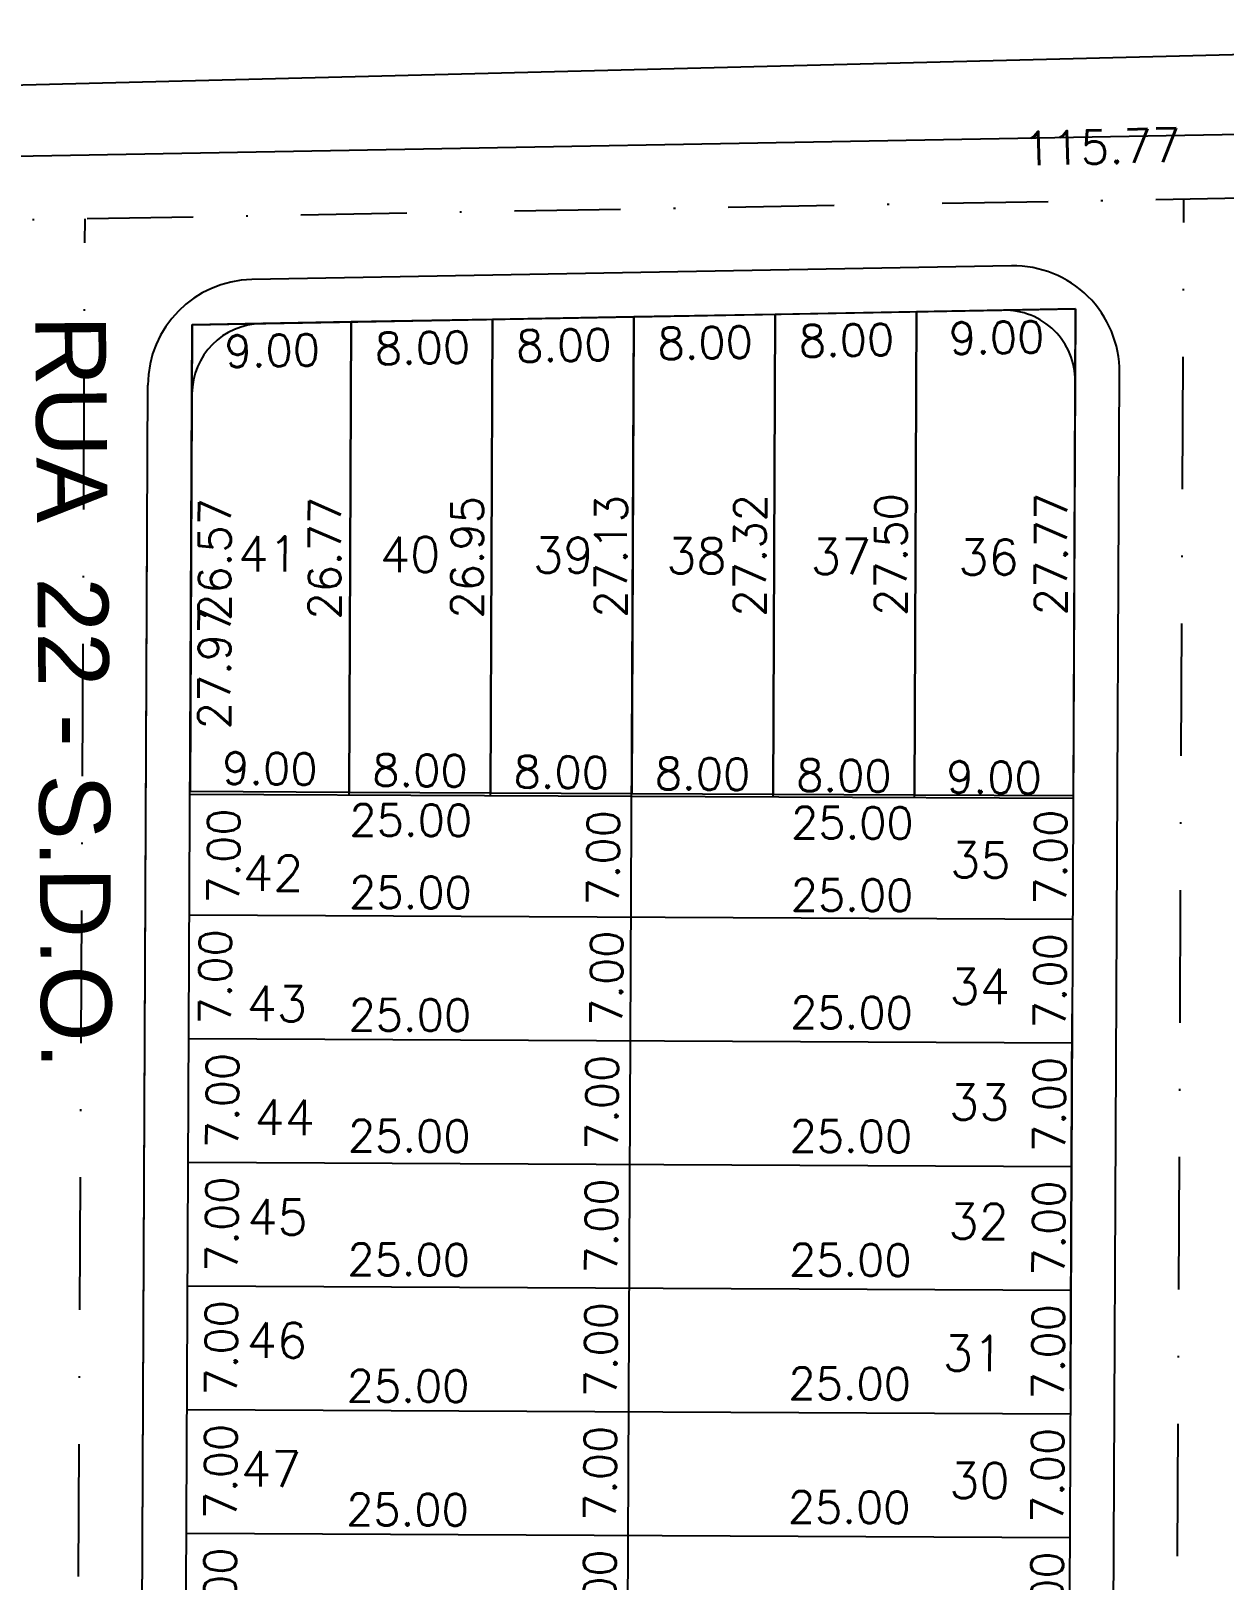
# Model space of a CAD drawing. Header units: millimetres. Extents: x -4430026 to 4783824, y 584 to 9593110.
# Drawn here: x 2982.6 to 3050.1, y 1888.3 to 1975.9 of the extents above; entities that cross this region are included whole.
import ezdxf
from ezdxf.enums import TextEntityAlignment as Align

# ---------------------------------------------------------------- set-up
doc = ezdxf.new("R2010")
doc.units = ezdxf.units.MM
doc.linetypes.add('DASHDOT', pattern=[1, 0.5, -0.25, 0, -0.25])
doc.linetypes.add('HIDDEN2', pattern=[0.1875, 0.125, -0.0625])
for name, color, linetype in [('BOUNDARY LOTES', 2, 'Continuous'), ('Calçada', 1, 'Continuous'), ('Cota', 8, 'Continuous'), ('COTAS', 8, 'Continuous'), ('Lotes', 2, 'Continuous'), ('Nomes de Ruas', 3, 'Continuous'), ('Numero de lotes', 5, 'Continuous'), ('POLIGONAL', 5, 'Continuous'), ('Projeção', 8, 'HIDDEN2'), ('QUADRA', 4, 'Continuous'), ('QUADROS', 2, 'Continuous')]:
    doc.layers.add(name, color=color, linetype=linetype)
doc.styles.add('arcad1', font='romans.shx')
doc.styles.add('ARIAL', font='arial.ttf', dxfattribs={"height": 0.25})
doc.styles.add('ROMANS', font='romans.shx')
doc.dimstyles.new('BOLA100', dxfattribs={"dimscale": 0, "dimtxt": 1.9, "dimasz": 0.18, "dimexe": 0.18, "dimexo": 0.063, "dimgap": 0, "dimtad": 1, "dimzin": 4, "dimdsep": 46, "dimtxsty": 'ROMANS', "dimcen": 0.09, "dimse1": 1, "dimse2": 1, "dimsd1": 1, "dimsd2": 1, "dimclrt": 256, "dimaunit": 1, "dimadec": 4, "dimazin": 0, "dimtfac": 1.2, "dimtix": 1, "dimtmove": 2, "dimatfit": 3, "dimfxl": 1, "dimtvp": 2, "dimtolj": 1, "dimtzin": 4, "dimarcsym": 0})
doc.dimstyles.get("Standard").update_dxf_attribs({"dimtxt": 0.18, "dimasz": 0.18, "dimexe": 0.18, "dimexo": 0.0625, "dimgap": 0.09, "dimtad": 0, "dimtih": 1, "dimtoh": 1, "dimdec": 4, "dimzin": 0, "dimdsep": 46, "dimtxsty": 'Standard', "dimcen": 0.09, "dimadec": 0, "dimazin": 0, "dimtfac": 1, "dimtdec": 4, "dimtofl": 0, "dimtmove": 0, "dimatfit": 3, "dimfxl": 1, "dimtolj": 1, "dimtzin": 0, "dimarcsym": 0})

# ---------------------------------------------------------------- blocks, each defined once
blk = doc.blocks.new('*D14047')
at = {"layer": 'DEFPOINTS', "color": 0, "linetype": 'ByBlock'}
for p in [(3047.823, 1966.421), (3046.557, 1699.251), (3048.604, 1699.242)]:
    blk.add_point(p, dxfattribs=at)
at = {"layer": 'COTAS', "linetype": 'ByBlock', "insert": (3048.287, 1832.831), "char_height": 1.9, "attachment_point": 5, "rotation": 89.72858, "style": 'ROMANS'}
blk.add_mtext('\\A1;267.17', dxfattribs=at)
blk = doc.blocks.new('*D13781')
at = {"layer": 'DEFPOINTS', "color": 0, "linetype": 'ByBlock'}
for p in [(3100.915, 1975.946), (2985.184, 1972.952), (2985.339, 1966.94)]:
    blk.add_point(p, dxfattribs=at)
at = {"layer": 'COTAS', "linetype": 'ByBlock', "insert": (3043.181, 1969.387), "char_height": 1.9, "attachment_point": 5, "rotation": 1.48193, "style": 'ROMANS'}
blk.add_mtext('\\A1;115.77', dxfattribs=at)
blk = doc.blocks.new('*D13796')
at = {"layer": 'DEFPOINTS', "color": 0, "linetype": 'ByBlock'}
for p in [(2985.617, 1965.305), (2923.411, 1964.189), (2985.66, 1962.937)]:
    blk.add_point(p, dxfattribs=at)
at = {"layer": 'COTAS', "linetype": 'ByBlock', "insert": (2954.539, 1963.329), "char_height": 1.9, "attachment_point": 5, "rotation": 1.02791, "style": 'ROMANS'}
blk.add_mtext('\\A1;62.22', dxfattribs=at)
blk = doc.blocks.new('*D13797')
at = {"layer": 'DEFPOINTS', "color": 0, "linetype": 'ByBlock'}
for p in [(2985.617, 1965.305), (2984.351, 1698.099), (2986.617, 1698.088)]:
    blk.add_point(p, dxfattribs=at)
at = {"layer": 'COTAS', "linetype": 'ByBlock', "insert": (2986.299, 1831.696), "char_height": 1.9, "attachment_point": 5, "rotation": 89.72858, "style": 'ROMANS'}
blk.add_mtext('\\A1;267.21', dxfattribs=at)
blk = doc.blocks.new('*D12536')
at = {"layer": 'DEFPOINTS', "color": 0, "ltscale": 2.5}
for p in [(2991.663, 1953.877), (2996.604, 1953.854), (2991.53, 1925.903)]:
    blk.add_point(p, dxfattribs=at)
at = {"layer": 'COTAS', "color": 41, "ltscale": 2.5, "insert": (2992.938, 1939.883), "char_height": 1.8, "attachment_point": 5, "rotation": 89.72858, "style": 'ROMANS'}
blk.add_mtext('\\A1;27.97', dxfattribs=at)
blk = doc.blocks.new('*D8349')
at = {"layer": 'DEFPOINTS', "color": 0}
for p in [(2993.295, 1890.894), (2996.876, 1890.877), (2993.261, 1883.894)]:
    blk.add_point(p, dxfattribs=at)
at = {"layer": 'Cota', "color": 41, "insert": (2993.259, 1887.394), "char_height": 1.8, "attachment_point": 5, "rotation": 89.72858, "style": 'ROMANS'}
blk.add_mtext('\\A1;7.00', dxfattribs=at)
blk = doc.blocks.new('*D8350')
at = {"layer": 'DEFPOINTS', "color": 0}
for p in [(3014.653, 1890.793), (3018.362, 1890.775), (3014.62, 1883.793)]:
    blk.add_point(p, dxfattribs=at)
at = {"layer": 'Cota', "color": 41, "insert": (3014.746, 1887.292), "char_height": 1.8, "attachment_point": 5, "rotation": 89.72858, "style": 'ROMANS'}
blk.add_mtext('\\A1;7.00', dxfattribs=at)
blk = doc.blocks.new('*D8351')
at = {"layer": 'DEFPOINTS', "color": 0}
for p in [(3038.826, 1890.678), (3043.686, 1890.655), (3038.793, 1883.678)]:
    blk.add_point(p, dxfattribs=at)
at = {"layer": 'Cota', "color": 41, "insert": (3040.069, 1887.172), "char_height": 1.8, "attachment_point": 5, "rotation": 89.72858, "style": 'ROMANS'}
blk.add_mtext('\\A1;7.00', dxfattribs=at)
blk = doc.blocks.new('*D8352')
at = {"layer": 'DEFPOINTS', "color": 0}
for p in [(2991.365, 1890.903), (3016.364, 1890.785), (3016.354, 1888.579)]:
    blk.add_point(p, dxfattribs=at)
at = {"layer": 'Cota', "color": 41, "insert": (3003.871, 1892.238), "char_height": 1.8, "attachment_point": 5, "rotation": 359.72858, "style": 'ROMANS'}
blk.add_mtext('\\A1;25.00', dxfattribs=at)
blk = doc.blocks.new('*D8353')
at = {"layer": 'DEFPOINTS', "color": 0}
for p in [(3016.379, 1893.818), (3041.378, 1893.699), (3041.355, 1888.716)]:
    blk.add_point(p, dxfattribs=at)
at = {"layer": 'Cota', "color": 41, "insert": (3028.872, 1892.375), "char_height": 1.8, "attachment_point": 5, "rotation": 359.72858, "style": 'ROMANS'}
blk.add_mtext('\\A1;25.00', dxfattribs=at)
blk = doc.blocks.new('*D8354')
at = {"layer": 'DEFPOINTS', "color": 0}
for p in [(2993.328, 1897.894), (2996.909, 1897.877), (2993.295, 1890.894)]:
    blk.add_point(p, dxfattribs=at)
at = {"layer": 'Cota', "color": 41, "insert": (2993.292, 1894.394), "char_height": 1.8, "attachment_point": 5, "rotation": 89.72858, "style": 'ROMANS'}
blk.add_mtext('\\A1;7.00', dxfattribs=at)
blk = doc.blocks.new('*D8355')
at = {"layer": 'DEFPOINTS', "color": 0}
for p in [(3014.686, 1897.793), (3018.395, 1897.775), (3014.653, 1890.793)]:
    blk.add_point(p, dxfattribs=at)
at = {"layer": 'Cota', "color": 41, "insert": (3014.779, 1894.292), "char_height": 1.8, "attachment_point": 5, "rotation": 89.72858, "style": 'ROMANS'}
blk.add_mtext('\\A1;7.00', dxfattribs=at)
blk = doc.blocks.new('*D8356')
at = {"layer": 'DEFPOINTS', "color": 0}
for p in [(3038.859, 1897.678), (3043.719, 1897.655), (3038.826, 1890.678)]:
    blk.add_point(p, dxfattribs=at)
at = {"layer": 'Cota', "color": 41, "insert": (3040.102, 1894.172), "char_height": 1.8, "attachment_point": 5, "rotation": 89.72858, "style": 'ROMANS'}
blk.add_mtext('\\A1;7.00', dxfattribs=at)
blk = doc.blocks.new('*D8357')
at = {"layer": 'DEFPOINTS', "color": 0}
for p in [(2991.398, 1897.903), (3016.398, 1897.785), (3016.387, 1895.579)]:
    blk.add_point(p, dxfattribs=at)
at = {"layer": 'Cota', "color": 41, "insert": (3003.904, 1899.238), "char_height": 1.8, "attachment_point": 5, "rotation": 359.72858, "style": 'ROMANS'}
blk.add_mtext('\\A1;25.00', dxfattribs=at)
blk = doc.blocks.new('*D8358')
at = {"layer": 'DEFPOINTS', "color": 0}
for p in [(3016.412, 1900.818), (3041.412, 1900.699), (3041.388, 1895.716)]:
    blk.add_point(p, dxfattribs=at)
at = {"layer": 'Cota', "color": 41, "insert": (3028.905, 1899.375), "char_height": 1.8, "attachment_point": 5, "rotation": 359.72858, "style": 'ROMANS'}
blk.add_mtext('\\A1;25.00', dxfattribs=at)
blk = doc.blocks.new('*D8359')
at = {"layer": 'DEFPOINTS', "color": 0}
for p in [(2993.361, 1904.894), (2996.942, 1904.877), (2993.328, 1897.894)]:
    blk.add_point(p, dxfattribs=at)
at = {"layer": 'Cota', "color": 41, "insert": (2993.325, 1901.394), "char_height": 1.8, "attachment_point": 5, "rotation": 89.72858, "style": 'ROMANS'}
blk.add_mtext('\\A1;7.00', dxfattribs=at)
blk = doc.blocks.new('*D8360')
at = {"layer": 'DEFPOINTS', "color": 0}
for p in [(3014.72, 1904.793), (3018.429, 1904.775), (3014.686, 1897.793)]:
    blk.add_point(p, dxfattribs=at)
at = {"layer": 'Cota', "color": 41, "insert": (3014.812, 1901.292), "char_height": 1.8, "attachment_point": 5, "rotation": 89.72858, "style": 'ROMANS'}
blk.add_mtext('\\A1;7.00', dxfattribs=at)
blk = doc.blocks.new('*D8361')
at = {"layer": 'DEFPOINTS', "color": 0}
for p in [(3038.892, 1904.678), (3043.752, 1904.655), (3038.859, 1897.678)]:
    blk.add_point(p, dxfattribs=at)
at = {"layer": 'Cota', "color": 41, "insert": (3040.136, 1901.172), "char_height": 1.8, "attachment_point": 5, "rotation": 89.72858, "style": 'ROMANS'}
blk.add_mtext('\\A1;7.00', dxfattribs=at)
blk = doc.blocks.new('*D8362')
at = {"layer": 'DEFPOINTS', "color": 0}
for p in [(2991.432, 1905.059), (3016.431, 1904.94), (3016.421, 1902.735)]:
    blk.add_point(p, dxfattribs=at)
at = {"layer": 'Cota', "color": 41, "insert": (3003.938, 1906.394), "char_height": 1.8, "attachment_point": 5, "rotation": 359.72858, "style": 'ROMANS'}
blk.add_mtext('\\A1;25.00', dxfattribs=at)
blk = doc.blocks.new('*D8363')
at = {"layer": 'DEFPOINTS', "color": 0}
for p in [(2993.394, 1911.894), (2996.975, 1911.877), (2993.361, 1904.894)]:
    blk.add_point(p, dxfattribs=at)
at = {"layer": 'Cota', "color": 41, "insert": (2993.359, 1908.394), "char_height": 1.8, "attachment_point": 5, "rotation": 89.72858, "style": 'ROMANS'}
blk.add_mtext('\\A1;7.00', dxfattribs=at)
blk = doc.blocks.new('*D8364')
at = {"layer": 'DEFPOINTS', "color": 0}
for p in [(3014.753, 1911.792), (3018.462, 1911.775), (3014.72, 1904.793)]:
    blk.add_point(p, dxfattribs=at)
at = {"layer": 'Cota', "color": 41, "insert": (3014.845, 1908.292), "char_height": 1.8, "attachment_point": 5, "rotation": 89.72858, "style": 'ROMANS'}
blk.add_mtext('\\A1;7.00', dxfattribs=at)
blk = doc.blocks.new('*D8365')
at = {"layer": 'DEFPOINTS', "color": 0}
for p in [(2991.465, 1912.059), (3016.465, 1911.94), (3016.454, 1909.735)]:
    blk.add_point(p, dxfattribs=at)
at = {"layer": 'Cota', "color": 41, "insert": (3003.971, 1913.394), "char_height": 1.8, "attachment_point": 5, "rotation": 359.72858, "style": 'ROMANS'}
blk.add_mtext('\\A1;25.00', dxfattribs=at)
blk = doc.blocks.new('*D8366')
at = {"layer": 'DEFPOINTS', "color": 0}
for p in [(2993.427, 1918.894), (2997.008, 1918.877), (2993.394, 1911.894)]:
    blk.add_point(p, dxfattribs=at)
at = {"layer": 'Cota', "color": 41, "insert": (2993.392, 1915.394), "char_height": 1.8, "attachment_point": 5, "rotation": 89.72858, "style": 'ROMANS'}
blk.add_mtext('\\A1;7.00', dxfattribs=at)
blk = doc.blocks.new('*D8367')
at = {"layer": 'DEFPOINTS', "color": 0}
for p in [(3014.786, 1918.792), (3018.495, 1918.775), (3014.753, 1911.792)]:
    blk.add_point(p, dxfattribs=at)
at = {"layer": 'Cota', "color": 41, "insert": (3014.878, 1915.292), "char_height": 1.8, "attachment_point": 5, "rotation": 89.72858, "style": 'ROMANS'}
blk.add_mtext('\\A1;7.00', dxfattribs=at)
blk = doc.blocks.new('*D8368')
at = {"layer": 'DEFPOINTS', "color": 0}
for p in [(2991.497, 1918.906), (3016.497, 1918.788), (3016.487, 1916.582)]:
    blk.add_point(p, dxfattribs=at)
at = {"layer": 'Cota', "color": 41, "insert": (3004.004, 1920.241), "char_height": 1.8, "attachment_point": 5, "rotation": 359.72858, "style": 'ROMANS'}
blk.add_mtext('\\A1;25.00', dxfattribs=at)
blk = doc.blocks.new('*D8369')
at = {"layer": 'DEFPOINTS', "color": 0}
for p in [(2991.53, 1925.903), (2996.6, 1925.879), (2991.497, 1918.903)]:
    blk.add_point(p, dxfattribs=at)
at = {"layer": 'Cota', "color": 41, "insert": (2992.984, 1922.396), "char_height": 1.8, "attachment_point": 5, "rotation": 89.72858, "style": 'ROMANS'}
blk.add_mtext('\\A1;7.00', dxfattribs=at)
blk = doc.blocks.new('*D8370')
at = {"layer": 'DEFPOINTS', "color": 0}
for p in [(3015.498, 1925.818), (3015.465, 1918.818), (3018.721, 1918.803)]:
    blk.add_point(p, dxfattribs=at)
at = {"layer": 'Cota', "color": 41, "insert": (3015.138, 1922.32), "char_height": 1.8, "attachment_point": 5, "rotation": 89.72858, "style": 'ROMANS'}
blk.add_mtext('\\A1;7.00', dxfattribs=at)
blk = doc.blocks.new('*D8480')
at = {"layer": 'DEFPOINTS', "color": 0}
for p in [(2993.493, 1932.737), (2997.074, 1932.72), (2993.46, 1925.738)]:
    blk.add_point(p, dxfattribs=at)
at = {"layer": 'Cota', "color": 41, "insert": (2993.457, 1929.238), "char_height": 1.8, "attachment_point": 5, "rotation": 89.72858, "style": 'ROMANS'}
blk.add_mtext('\\A1;7.00', dxfattribs=at)
blk = doc.blocks.new('*D8481')
at = {"layer": 'DEFPOINTS', "color": 0}
for p in [(3014.852, 1932.636), (3018.561, 1932.619), (3014.818, 1925.636)]:
    blk.add_point(p, dxfattribs=at)
at = {"layer": 'Cota', "color": 41, "insert": (3014.944, 1929.136), "char_height": 1.8, "attachment_point": 5, "rotation": 89.72858, "style": 'ROMANS'}
blk.add_mtext('\\A1;7.00', dxfattribs=at)
blk = doc.blocks.new('*D8482')
at = {"layer": 'DEFPOINTS', "color": 0}
for p in [(2991.543, 1928.624), (3016.543, 1928.505), (3016.519, 1923.522)]:
    blk.add_point(p, dxfattribs=at)
at = {"layer": 'Cota', "color": 41, "insert": (3004.037, 1927.181), "char_height": 1.8, "attachment_point": 5, "rotation": 359.72858, "style": 'ROMANS'}
blk.add_mtext('\\A1;25.00', dxfattribs=at)
blk = doc.blocks.new('*D8483')
at = {"layer": 'DEFPOINTS', "color": 0}
for p in [(2991.563, 1932.713), (3016.562, 1932.595), (3016.539, 1927.611)]:
    blk.add_point(p, dxfattribs=at)
at = {"layer": 'Cota', "color": 41, "insert": (3004.056, 1931.27), "char_height": 1.8, "attachment_point": 5, "rotation": 359.72858, "style": 'ROMANS'}
blk.add_mtext('\\A1;25.00', dxfattribs=at)
blk = doc.blocks.new('*D8484')
at = {"layer": 'DEFPOINTS', "color": 0}
for p in [(3016.543, 1928.472), (3041.543, 1928.353), (3041.519, 1923.37)]:
    blk.add_point(p, dxfattribs=at)
at = {"layer": 'Cota', "color": 41, "insert": (3029.036, 1927.029), "char_height": 1.8, "attachment_point": 5, "rotation": 359.72858, "style": 'ROMANS'}
blk.add_mtext('\\A1;25.00', dxfattribs=at)
blk = doc.blocks.new('*D8485')
at = {"layer": 'DEFPOINTS', "color": 0}
for p in [(3016.562, 1932.561), (3041.562, 1932.443), (3041.538, 1927.459)]:
    blk.add_point(p, dxfattribs=at)
at = {"layer": 'Cota', "color": 41, "insert": (3029.056, 1931.118), "char_height": 1.8, "attachment_point": 5, "rotation": 359.72858, "style": 'ROMANS'}
blk.add_mtext('\\A1;25.00', dxfattribs=at)
blk = doc.blocks.new('*D8486')
at = {"layer": 'DEFPOINTS', "color": 0}
for p in [(3038.925, 1911.678), (3043.785, 1911.655), (3038.892, 1904.678)]:
    blk.add_point(p, dxfattribs=at)
at = {"layer": 'Cota', "color": 41, "insert": (3040.169, 1908.172), "char_height": 1.8, "attachment_point": 5, "rotation": 89.72858, "style": 'ROMANS'}
blk.add_mtext('\\A1;7.00', dxfattribs=at)
blk = doc.blocks.new('*D8487')
at = {"layer": 'DEFPOINTS', "color": 0}
for p in [(3038.958, 1918.678), (3043.818, 1918.655), (3038.925, 1911.678)]:
    blk.add_point(p, dxfattribs=at)
at = {"layer": 'Cota', "color": 41, "insert": (3040.202, 1915.172), "char_height": 1.8, "attachment_point": 5, "rotation": 89.72858, "style": 'ROMANS'}
blk.add_mtext('\\A1;7.00', dxfattribs=at)
blk = doc.blocks.new('*D8488')
at = {"layer": 'DEFPOINTS', "color": 0}
for p in [(3038.992, 1925.678), (3043.852, 1925.655), (3038.958, 1918.678)]:
    blk.add_point(p, dxfattribs=at)
at = {"layer": 'Cota', "color": 41, "insert": (3040.235, 1922.172), "char_height": 1.8, "attachment_point": 5, "rotation": 89.72858, "style": 'ROMANS'}
blk.add_mtext('\\A1;7.00', dxfattribs=at)
blk = doc.blocks.new('*D8489')
at = {"layer": 'DEFPOINTS', "color": 0}
for p in [(3039.025, 1932.678), (3043.885, 1932.655), (3038.992, 1925.678)]:
    blk.add_point(p, dxfattribs=at)
at = {"layer": 'Cota', "color": 41, "insert": (3040.268, 1929.172), "char_height": 1.8, "attachment_point": 5, "rotation": 89.72858, "style": 'ROMANS'}
blk.add_mtext('\\A1;7.00', dxfattribs=at)
blk = doc.blocks.new('*D8490')
at = {"layer": 'DEFPOINTS', "color": 0}
for p in [(3016.445, 1907.818), (3041.445, 1907.699), (3041.421, 1902.716)]:
    blk.add_point(p, dxfattribs=at)
at = {"layer": 'Cota', "color": 41, "insert": (3028.938, 1906.375), "char_height": 1.8, "attachment_point": 5, "rotation": 359.72858, "style": 'ROMANS'}
blk.add_mtext('\\A1;25.00', dxfattribs=at)
blk = doc.blocks.new('*D8491')
at = {"layer": 'DEFPOINTS', "color": 0}
for p in [(3016.478, 1914.818), (3041.478, 1914.699), (3041.454, 1909.716)]:
    blk.add_point(p, dxfattribs=at)
at = {"layer": 'Cota', "color": 41, "insert": (3028.972, 1913.375), "char_height": 1.8, "attachment_point": 5, "rotation": 359.72858, "style": 'ROMANS'}
blk.add_mtext('\\A1;25.00', dxfattribs=at)
blk = doc.blocks.new('*D8492')
at = {"layer": 'DEFPOINTS', "color": 0}
for p in [(3016.511, 1921.818), (3041.511, 1921.699), (3041.487, 1916.716)]:
    blk.add_point(p, dxfattribs=at)
at = {"layer": 'Cota', "color": 41, "insert": (3029.005, 1920.375), "char_height": 1.8, "attachment_point": 5, "rotation": 359.72858, "style": 'ROMANS'}
blk.add_mtext('\\A1;25.00', dxfattribs=at)
blk = doc.blocks.new('*D8493')
at = {"layer": 'DEFPOINTS', "color": 0}
for p in [(2991.563, 1932.747), (3000.562, 1932.637), (3000.537, 1930.534)]:
    blk.add_point(p, dxfattribs=at)
at = {"layer": 'QUADROS', "color": 41, "insert": (2996.081, 1934.188), "char_height": 1.8, "attachment_point": 5, "rotation": 359.30125, "style": 'ROMANS'}
blk.add_mtext('\\A1;9.00', dxfattribs=at)
blk = doc.blocks.new('*D8494')
at = {"layer": 'DEFPOINTS', "color": 0}
for p in [(3000.562, 1932.637), (3008.563, 1932.666), (3008.535, 1930.436)]:
    blk.add_point(p, dxfattribs=at)
at = {"layer": 'QUADROS', "color": 41, "insert": (3004.58, 1934.084), "char_height": 1.8, "attachment_point": 5, "rotation": 359.30125, "style": 'ROMANS'}
blk.add_mtext('\\A1;8.00', dxfattribs=at)
blk = doc.blocks.new('*D8495')
at = {"layer": 'DEFPOINTS', "color": 0}
for p in [(3008.563, 1932.666), (3016.563, 1932.628), (3016.535, 1930.338)]:
    blk.add_point(p, dxfattribs=at)
at = {"layer": 'QUADROS', "color": 41, "insert": (3012.579, 1933.987), "char_height": 1.8, "attachment_point": 5, "rotation": 359.30125, "style": 'ROMANS'}
blk.add_mtext('\\A1;8.00', dxfattribs=at)
blk = doc.blocks.new('*D8496')
at = {"layer": 'DEFPOINTS', "color": 0}
for p in [(3016.563, 1932.628), (3024.562, 1932.59), (3024.534, 1930.241)]:
    blk.add_point(p, dxfattribs=at)
at = {"layer": 'QUADROS', "color": 41, "insert": (3020.578, 1933.889), "char_height": 1.8, "attachment_point": 5, "rotation": 359.30125, "style": 'ROMANS'}
blk.add_mtext('\\A1;8.00', dxfattribs=at)
blk = doc.blocks.new('*D8497')
at = {"layer": 'DEFPOINTS', "color": 0}
for p in [(3024.562, 1932.59), (3032.562, 1932.485), (3032.534, 1930.143)]:
    blk.add_point(p, dxfattribs=at)
at = {"layer": 'QUADROS', "color": 41, "insert": (3028.578, 1933.792), "char_height": 1.8, "attachment_point": 5, "rotation": 359.30125, "style": 'ROMANS'}
blk.add_mtext('\\A1;8.00', dxfattribs=at)
blk = doc.blocks.new('*D8498')
at = {"layer": 'DEFPOINTS', "color": 0}
for p in [(3032.562, 1932.485), (3041.562, 1932.443), (3041.533, 1930.034)]:
    blk.add_point(p, dxfattribs=at)
at = {"layer": 'QUADROS', "color": 41, "insert": (3037.077, 1933.688), "char_height": 1.8, "attachment_point": 5, "rotation": 359.30125, "style": 'ROMANS'}
blk.add_mtext('\\A1;9.00', dxfattribs=at)
blk = doc.blocks.new('*D8499')
at = {"layer": 'DEFPOINTS', "color": 0}
for p in [(2991.109, 1959.316), (2990.983, 1932.749), (2996.494, 1932.723)]:
    blk.add_point(p, dxfattribs=at)
at = {"layer": 'QUADROS', "color": 41, "insert": (2992.957, 1946.024), "char_height": 1.8, "attachment_point": 5, "rotation": 89.72858, "style": 'ROMANS'}
blk.add_mtext('\\A1;26.57', dxfattribs=at)
blk = doc.blocks.new('*D8500')
at = {"layer": 'DEFPOINTS', "color": 0}
for p in [(3000.69, 1959.475), (3000.563, 1932.704), (3002.72, 1932.694)]:
    blk.add_point(p, dxfattribs=at)
at = {"layer": 'QUADROS', "color": 41, "insert": (2999.184, 1946.096), "char_height": 1.8, "attachment_point": 5, "rotation": 89.72858, "style": 'ROMANS'}
blk.add_mtext('\\A1;26.77', dxfattribs=at)
blk = doc.blocks.new('*D8501')
at = {"layer": 'DEFPOINTS', "color": 0}
for p in [(3008.69, 1959.618), (3010.912, 1959.608), (3008.563, 1932.666)]:
    blk.add_point(p, dxfattribs=at)
at = {"layer": 'QUADROS', "color": 41, "insert": (3007.248, 1946.149), "char_height": 1.8, "attachment_point": 5, "rotation": 89.72858, "style": 'ROMANS'}
blk.add_mtext('\\A1;26.95', dxfattribs=at)
blk = doc.blocks.new('*D8502')
at = {"layer": 'DEFPOINTS', "color": 0}
for p in [(3016.691, 1959.762), (3016.563, 1932.628), (3018.922, 1932.617)]:
    blk.add_point(p, dxfattribs=at)
at = {"layer": 'QUADROS', "color": 41, "insert": (3015.386, 1946.201), "char_height": 1.8, "attachment_point": 5, "rotation": 89.72858, "style": 'ROMANS'}
blk.add_mtext('\\A1;27.13', dxfattribs=at)
blk = doc.blocks.new('*D8503')
at = {"layer": 'DEFPOINTS', "color": 0}
for p in [(3024.692, 1959.905), (3026.92, 1959.895), (3024.562, 1932.59)]:
    blk.add_point(p, dxfattribs=at)
at = {"layer": 'QUADROS', "color": 41, "insert": (3023.255, 1946.254), "char_height": 1.8, "attachment_point": 5, "rotation": 89.72858, "style": 'ROMANS'}
blk.add_mtext('\\A1;27.32', dxfattribs=at)
blk = doc.blocks.new('*D8504')
at = {"layer": 'DEFPOINTS', "color": 0}
for p in [(3032.693, 1960.049), (3034.897, 1960.038), (3032.562, 1932.552)]:
    blk.add_point(p, dxfattribs=at)
at = {"layer": 'QUADROS', "color": 41, "insert": (3031.232, 1946.307), "char_height": 1.8, "attachment_point": 5, "rotation": 89.72858, "style": 'ROMANS'}
blk.add_mtext('\\A1;27.50', dxfattribs=at)
blk = doc.blocks.new('*D8505')
at = {"layer": 'DEFPOINTS', "color": 0}
for p in [(3041.694, 1960.21), (3043.961, 1960.2), (3041.562, 1932.443)]:
    blk.add_point(p, dxfattribs=at)
at = {"layer": 'QUADROS', "color": 41, "insert": (3040.295, 1946.333), "char_height": 1.8, "attachment_point": 5, "rotation": 89.72858, "style": 'ROMANS'}
blk.add_mtext('\\A1;27.77', dxfattribs=at)
blk = doc.blocks.new('*D8506')
at = {"layer": 'DEFPOINTS', "color": 0}
for p in [(2991.689, 1959.313), (3000.69, 1959.475), (3000.782, 1954.337)]:
    blk.add_point(p, dxfattribs=at)
at = {"layer": 'QUADROS', "color": 41, "insert": (2996.217, 1957.855), "char_height": 1.8, "attachment_point": 5, "rotation": 1.02791, "style": 'ROMANS'}
blk.add_mtext('\\A1;9.00', dxfattribs=at)
blk = doc.blocks.new('*D8507')
at = {"layer": 'DEFPOINTS', "color": 0}
for p in [(3000.69, 1959.475), (3008.69, 1959.618), (3008.783, 1954.48)]:
    blk.add_point(p, dxfattribs=at)
at = {"layer": 'QUADROS', "color": 41, "insert": (3004.718, 1958.008), "char_height": 1.8, "attachment_point": 5, "rotation": 1.02791, "style": 'ROMANS'}
blk.add_mtext('\\A1;8.00', dxfattribs=at)
blk = doc.blocks.new('*D8508')
at = {"layer": 'DEFPOINTS', "color": 0}
for p in [(3008.69, 1959.618), (3016.691, 1959.762), (3016.783, 1954.624)]:
    blk.add_point(p, dxfattribs=at)
at = {"layer": 'QUADROS', "color": 41, "insert": (3012.718, 1958.151), "char_height": 1.8, "attachment_point": 5, "rotation": 1.02791, "style": 'ROMANS'}
blk.add_mtext('\\A1;8.00', dxfattribs=at)
blk = doc.blocks.new('*D8509')
at = {"layer": 'DEFPOINTS', "color": 0}
for p in [(3016.691, 1959.762), (3024.692, 1959.905), (3024.784, 1954.767)]:
    blk.add_point(p, dxfattribs=at)
at = {"layer": 'QUADROS', "color": 41, "insert": (3020.719, 1958.295), "char_height": 1.8, "attachment_point": 5, "rotation": 1.02791, "style": 'ROMANS'}
blk.add_mtext('\\A1;8.00', dxfattribs=at)
blk = doc.blocks.new('*D8510')
at = {"layer": 'DEFPOINTS', "color": 0}
for p in [(3032.693, 1960.049), (3024.692, 1959.905), (3032.785, 1954.911)]:
    blk.add_point(p, dxfattribs=at)
at = {"layer": 'QUADROS', "color": 41, "insert": (3028.72, 1958.439), "char_height": 1.8, "attachment_point": 5, "rotation": 1.02791, "style": 'ROMANS'}
blk.add_mtext('\\A1;8.00', dxfattribs=at)
blk = doc.blocks.new('*D8511')
at = {"layer": 'DEFPOINTS', "color": 0}
for p in [(3032.693, 1960.049), (3041.694, 1960.21), (3041.786, 1955.072)]:
    blk.add_point(p, dxfattribs=at)
at = {"layer": 'QUADROS', "color": 41, "insert": (3037.221, 1958.591), "char_height": 1.8, "attachment_point": 5, "rotation": 1.02791, "style": 'ROMANS'}
blk.add_mtext('\\A1;9.00', dxfattribs=at)

msp = doc.modelspace()

# ---------------------------------------------------------------- linework, layer by layer
at = {"layer": 'BOUNDARY LOTES'}
msp.add_line((3041.404, 1899.077, 2.439), (3041.504, 1920.3, 2.439), dxfattribs=at)
at = {"layer": 'BOUNDARY LOTES', "elevation": 2.439}
for points in [[(3032.693, 1960.049), (3024.692, 1959.905), (3024.563, 1932.746), (3032.563, 1932.708)], [(3041.694, 1960.21), (3032.693, 1960.049), (3032.563, 1932.708), (3041.563, 1932.666)], [(3000.69, 1959.475), (2991.689, 1959.313), (2991.564, 1932.903), (3000.564, 1932.86)], [(3008.69, 1959.618), (3000.69, 1959.475), (3000.564, 1932.86), (3008.563, 1932.822)], [(3016.691, 1959.762), (3008.69, 1959.618), (3008.563, 1932.822), (3016.563, 1932.784)], [(3024.692, 1959.905), (3016.691, 1959.762), (3016.563, 1932.784), (3024.563, 1932.746)]]:
    msp.add_lwpolyline(points, close=True, dxfattribs=at)
at = {"layer": 'Calçada'}
for p, q in [((3074.748, 1970.505, 2.439), (1674.495, 1945.381, 2.439)), ((3038.069, 1962.646, 2.439), (2995.065, 1961.874, 2.439)), ((3043.022, 1712.998, 2.439), (3044.177, 1956.618, 2.439)), ((2988.018, 1712.259, 2.439), (2989.173, 1955.903, 2.439)), ((2988.018, 1712.259, 2.439), (2989.132, 1947.348, 2.439))]:
    msp.add_line(p, q, dxfattribs=at)
at = {"layer": 'Calçada', "elevation": 2.439}
msp.add_lwpolyline([(3038.069, 1962.646), (2995.065, 1961.874)], dxfattribs=at)
at = {"layer": 'Calçada'}
for centre, start, end in [((3038.177, 1956.647, 2.439), 359.72858, 91.02791), ((2995.172, 1955.875, 2.439), 91.02791, 179.72858)]:
    msp.add_arc(centre, 6, start, end, dxfattribs=at)
at = {"layer": 'Lotes'}
for p, q in [((3015.504, 1709.128, 2.439), (3016.691, 1959.762, 2.439)), ((2991.563, 1932.747, 2.439), (3041.562, 1932.51, 2.439)), ((2991.53, 1925.903, 2.439), (3041.53, 1925.666, 2.439)), ((2991.497, 1918.903, 2.439), (3041.497, 1918.666, 2.439)), ((2991.464, 1911.903, 2.439), (3041.464, 1911.666, 2.439)), ((2991.431, 1904.903, 2.439), (3041.43, 1904.666, 2.439)), ((2991.398, 1897.903, 2.439), (3041.397, 1897.666, 2.439)), ((2991.365, 1890.903, 2.439), (3041.364, 1890.666, 2.439))]:
    msp.add_line(p, q, dxfattribs=at)
at = {"layer": 'POLIGONAL', "linetype": 'ByBlock'}
msp.add_line((3075.494, 1975.213, 2.439), (2766.184, 1967.469, 2.439), dxfattribs=at)
msp.add_line((3075.494, 1975.213, 2.439), (2766.184, 1967.469, 2.439), dxfattribs=at)
at = {"layer": 'Projeção', "linetype": 'DASHDOT', "ltscale": 12}
msp.add_line((3076.423, 1966.934, 2.439), (1675.686, 1941.802, 2.439), dxfattribs=at)
at = {"layer": 'Projeção', "linetype": 'DASHDOT', "ltscale": 15}
for p, q in [((3045.671, 1512.108, 2.439), (3047.823, 1966.457, 2.439)), ((2983.465, 1510.956, 2.439), (2985.617, 1965.305, 2.439))]:
    msp.add_line(p, q, dxfattribs=at)
at = {"layer": 'QUADRA', "elevation": 2.439}
msp.add_lwpolyline([(3041.694, 1960.21), (3040.506, 1709.591), (2990.501, 1708.664), (2991.689, 1959.313), (3041.694, 1960.21)], close=True, dxfattribs=at)
at = {"layer": 'QUADRA'}
for centre, start, end in [((3037.674, 1956.138, 2.439), 359.72858, 91.02791), ((2995.67, 1955.384, 2.439), 91.02791, 179.72858)]:
    msp.add_arc(centre, 4, start, end, dxfattribs=at)
at = {"layer": 'QUADROS'}
for p, q in [((3032.562, 1932.552, 2.439), (3032.693, 1960.049, 2.439)), ((3000.563, 1932.704, 2.439), (3000.69, 1959.475, 2.439)), ((3008.563, 1932.666, 2.439), (3008.69, 1959.618, 2.439)), ((3024.562, 1932.59, 2.439), (3024.692, 1959.905, 2.439))]:
    msp.add_line(p, q, dxfattribs=at)

# ---------------------------------------------------------------- texts
at = {"layer": 'Nomes de Ruas', "style": 'ARIAL', "oblique": 0.09441, "width": 0.996619}
msp.add_text('RUA  22 - S.D.O.', height=3.99924, rotation=270.46621, dxfattribs=at).set_placement((2982.801, 1959.851, 2.439))
msp.add_text('RUA  22 - S.D.O.', height=3.99924, rotation=270.46621, dxfattribs=at).set_placement((2982.801, 1959.851, 2.439))
at = {"layer": 'Numero de lotes', "style": 'arcad1'}
for s, p in [('42', (2996.267, 1928.27, 2.439)), ('43', (2996.471, 1920.882, 2.439)), ('44', (2996.917, 1914.445, 2.439)), ('45', (2996.513, 1908.803, 2.439)), ('46', (2996.479, 1901.826, 2.439)), ('31', (3035.887, 1901.086, 2.439)), ('47', (2996.15, 1894.54, 2.439)), ('30', (3036.251, 1893.887, 2.439))]:
    msp.add_text(s, height=2, rotation=359.72858, dxfattribs=at).set_placement(p, align=Align.MIDDLE_CENTER)
at = {"layer": 'QUADROS', "style": 'arcad1'}
for s, p in [('41', (2995.996, 1946.35, 2.439)), ('40', (3004.019, 1946.312, 2.439)), ('39', (3012.696, 1946.271, 2.439)), ('38', (3020.228, 1946.235, 2.439)), ('37', (3028.415, 1946.196, 2.439)), ('36', (3036.765, 1946.157, 2.439)), ('35', (3036.298, 1929.016, 2.439)), ('34', (3036.264, 1921.855, 2.439)), ('33', (3036.233, 1915.308, 2.439)), ('32', (3036.201, 1908.556, 2.439))]:
    msp.add_text(s, height=2, rotation=359.72858, dxfattribs=at).set_placement(p, align=Align.MIDDLE_CENTER)

# ---------------------------------------------------------------- dimensions: what is measured, and where the dimension line sits
at = {"layer": 'Cota'}
for p1, p2, distance, picture, middle in [((2991.563, 1932.713, 2.439), (3016.562, 1932.595, 2.439), -4.984, '*D8483', (3004.056, 1931.27, 2.439)), ((2993.46, 1925.738, 2.439), (2993.493, 1932.737, 2.439), -3.581, '*D8480', (2993.457, 1929.238, 2.439)), ((3014.818, 1925.636, 2.439), (3014.852, 1932.636, 2.439), -3.709, '*D8481', (3014.944, 1929.136, 2.439)), ((3016.562, 1932.561, 2.439), (3041.562, 1932.443, 2.439), -4.984, '*D8485', (3029.056, 1931.118, 2.439)), ((3038.992, 1925.678, 2.439), (3039.025, 1932.678, 2.439), -4.86, '*D8489', (3040.268, 1929.172, 2.439)), ((2991.543, 1928.624, 2.439), (3016.543, 1928.505, 2.439), -4.984, '*D8482', (3004.037, 1927.181, 2.439)), ((3016.543, 1928.472, 2.439), (3041.543, 1928.353, 2.439), -4.984, '*D8484', (3029.036, 1927.029, 2.439)), ((2991.497, 1918.903, 2.439), (2991.53, 1925.903, 2.439), -5.07, '*D8369', (2992.984, 1922.396, 2.439)), ((3015.498, 1925.818, 2.439), (3015.465, 1918.818, 2.439), 3.256, '*D8370', (3015.138, 1922.32, 2.439)), ((3038.958, 1918.678, 2.439), (3038.992, 1925.678, 2.439), -4.86, '*D8488', (3040.235, 1922.172, 2.439)), ((2991.497, 1918.906, 2.439), (3016.497, 1918.788, 2.439), -2.206, '*D8368', (3004.004, 1920.241, 2.439)), ((3016.511, 1921.818, 2.439), (3041.511, 1921.699, 2.439), -4.984, '*D8492', (3029.005, 1920.375, 2.439)), ((2993.394, 1911.894, 2.439), (2993.427, 1918.894, 2.439), -3.581, '*D8366', (2993.392, 1915.394, 2.439)), ((3014.753, 1911.792, 2.439), (3014.786, 1918.792, 2.439), -3.709, '*D8367', (3014.878, 1915.292, 2.439)), ((3038.925, 1911.678, 2.439), (3038.958, 1918.678, 2.439), -4.86, '*D8487', (3040.202, 1915.172, 2.439)), ((2991.465, 1912.059, 2.439), (3016.465, 1911.94, 2.439), -2.206, '*D8365', (3003.971, 1913.394, 2.439)), ((3016.478, 1914.818, 2.439), (3041.478, 1914.699, 2.439), -4.984, '*D8491', (3028.972, 1913.375, 2.439)), ((2993.361, 1904.894, 2.439), (2993.394, 1911.894, 2.439), -3.581, '*D8363', (2993.359, 1908.394, 2.439)), ((3014.72, 1904.793, 2.439), (3014.753, 1911.792, 2.439), -3.709, '*D8364', (3014.845, 1908.292, 2.439)), ((3038.892, 1904.678, 2.439), (3038.925, 1911.678, 2.439), -4.86, '*D8486', (3040.169, 1908.172, 2.439)), ((2991.432, 1905.059, 2.439), (3016.431, 1904.94, 2.439), -2.206, '*D8362', (3003.938, 1906.394, 2.439)), ((3016.445, 1907.818, 2.439), (3041.445, 1907.699, 2.439), -4.984, '*D8490', (3028.938, 1906.375, 2.439)), ((2993.328, 1897.894, 2.439), (2993.361, 1904.894, 2.439), -3.581, '*D8359', (2993.325, 1901.394, 2.439)), ((3014.686, 1897.793, 2.439), (3014.72, 1904.793, 2.439), -3.709, '*D8360', (3014.812, 1901.292, 2.439)), ((3038.859, 1897.678, 2.439), (3038.892, 1904.678, 2.439), -4.86, '*D8361', (3040.136, 1901.172, 2.439)), ((2991.398, 1897.903, 2.439), (3016.398, 1897.785, 2.439), -2.206, '*D8357', (3003.904, 1899.238, 2.439)), ((3016.412, 1900.818, 2.439), (3041.412, 1900.699, 2.439), -4.984, '*D8358', (3028.905, 1899.375, 2.439)), ((2993.295, 1890.894, 2.439), (2993.328, 1897.894, 2.439), -3.581, '*D8354', (2993.292, 1894.394, 2.439)), ((3014.653, 1890.793, 2.439), (3014.686, 1897.793, 2.439), -3.709, '*D8355', (3014.779, 1894.292, 2.439)), ((3038.826, 1890.678, 2.439), (3038.859, 1897.678, 2.439), -4.86, '*D8356', (3040.102, 1894.172, 2.439)), ((2991.365, 1890.903, 2.439), (3016.364, 1890.785, 2.439), -2.206, '*D8352', (3003.871, 1892.238, 2.439)), ((3016.379, 1893.818, 2.439), (3041.378, 1893.699, 2.439), -4.984, '*D8353', (3028.872, 1892.375, 2.439)), ((2993.261, 1883.894, 2.439), (2993.295, 1890.894, 2.439), -3.581, '*D8349', (2993.259, 1887.394, 2.439)), ((3014.62, 1883.793, 2.439), (3014.653, 1890.793, 2.439), -3.709, '*D8350', (3014.746, 1887.292, 2.439)), ((3038.793, 1883.678, 2.439), (3038.826, 1890.678, 2.439), -4.86, '*D8351', (3040.069, 1887.172, 2.439))]:
    dim = msp.add_aligned_dim(p1=p1, p2=p2, distance=distance, dimstyle='Standard', override={"dimtxt": 1.8, "dimexo": 0.063, "dimgap": 0, "dimtih": 0, "dimtoh": 0, "dimdec": 2, "dimzin": 4, "dimtxsty": 'ROMANS', "dimse1": 1, "dimse2": 1, "dimsd1": 1, "dimsd2": 1, "dimclrt": 41, "dimtfac": 1.2, "dimtdec": 2, "dimtix": 1, "dimtofl": 1, "dimtmove": 2, "dimfxl": 0.18, "dimfxlon": 1, "dimtvp": 2, "dimtzin": 4}, dxfattribs=at)
    dim.commit()
    dim.dimension.update_dxf_attribs({"geometry": picture, "text_midpoint": middle})
at = {"layer": 'COTAS', "linetype": 'ByBlock'}
for p1, p2, distance, override, picture, middle in [((3100.915, 1975.946, 2.439), (2985.184, 1972.952, 2.439), 6.014, {"dimscale": 1}, '*D13781', (3043.181, 1969.387, 2.439)), ((3047.823, 1966.421, 2.439), (3046.557, 1699.251, 2.439), 2.047, {"dimscale": 1, "dimfxl": 0.18}, '*D14047', (3048.287, 1832.831, 2.439)), ((2923.411, 1964.189, 2.439), (2985.617, 1965.305, 2.439), -2.368, {"dimscale": 1, "dimfxl": 0.18}, '*D13796', (2954.539, 1963.329, 2.439)), ((2985.617, 1965.305, 2.439), (2984.351, 1698.099, 2.439), 2.265, {"dimscale": 1, "dimfxl": 0.18}, '*D13797', (2986.299, 1831.696, 2.439))]:
    dim = msp.add_aligned_dim(p1=p1, p2=p2, distance=distance, dimstyle='BOLA100', override=override, dxfattribs=at)
    dim.commit()
    dim.dimension.update_dxf_attribs({"geometry": picture, "text_midpoint": middle})
at = {"layer": 'COTAS', "ltscale": 2.5}
dim = msp.add_aligned_dim(p1=(2991.53, 1925.903, 2.439), p2=(2991.663, 1953.877, 2.439), distance=-4.941, dimstyle='Standard', override={"dimtxt": 1.8, "dimexo": 0.063, "dimgap": 0, "dimtih": 0, "dimtoh": 0, "dimdec": 2, "dimzin": 4, "dimtxsty": 'ROMANS', "dimse1": 1, "dimse2": 1, "dimsd1": 1, "dimsd2": 1, "dimclrt": 41, "dimtfac": 1.2, "dimtdec": 2, "dimtix": 1, "dimtofl": 1, "dimtmove": 2, "dimfxl": 0.18, "dimfxlon": 1, "dimtvp": 2, "dimtzin": 4}, dxfattribs=at)
dim.commit()
dim.dimension.update_dxf_attribs({"geometry": '*D12536', "text_midpoint": (2992.938, 1939.883, 2.439)})
at = {"layer": 'QUADROS'}
for base, p1, p2, angle, picture, middle in [((3032.785, 1954.911, 2.439), (3024.692, 1959.905, 2.439), (3032.693, 1960.049, 2.439), 181.02791, '*D8510', (3028.72, 1958.439, 2.439)), ((3041.786, 1955.072, 2.439), (3032.693, 1960.049, 2.439), (3041.694, 1960.21, 2.439), 181.02791, '*D8511', (3037.221, 1958.591, 2.439)), ((3008.783, 1954.48, 2.439), (3000.69, 1959.475, 2.439), (3008.69, 1959.618, 2.439), 181.02791, '*D8507', (3004.718, 1958.008, 2.439)), ((3016.783, 1954.624, 2.439), (3008.69, 1959.618, 2.439), (3016.691, 1959.762, 2.439), 181.02791, '*D8508', (3012.718, 1958.151, 2.439)), ((3024.784, 1954.767, 2.439), (3016.691, 1959.762, 2.439), (3024.692, 1959.905, 2.439), 181.02791, '*D8509', (3020.719, 1958.295, 2.439)), ((3008.535, 1930.436, 2.439), (3000.562, 1932.637, 2.439), (3008.563, 1932.666, 2.439), 179.30125, '*D8494', (3004.58, 1934.084, 2.439)), ((3016.535, 1930.338, 2.439), (3008.563, 1932.666, 2.439), (3016.563, 1932.628, 2.439), 179.30125, '*D8495', (3012.579, 1933.987, 2.439)), ((3024.534, 1930.241, 2.439), (3016.563, 1932.628, 2.439), (3024.562, 1932.59, 2.439), 179.30125, '*D8496', (3020.578, 1933.889, 2.439)), ((3032.534, 1930.143, 2.439), (3024.562, 1932.59, 2.439), (3032.562, 1932.485, 2.439), 179.30125, '*D8497', (3028.578, 1933.792, 2.439)), ((3041.533, 1930.034, 2.439), (3032.562, 1932.485, 2.439), (3041.562, 1932.443, 2.439), 179.30125, '*D8498', (3037.077, 1933.688, 2.439))]:
    dim = msp.add_linear_dim(base=base, p1=p1, p2=p2, angle=angle, dimstyle='Standard', override={"dimtxt": 1.8, "dimexo": 0.063, "dimgap": 0, "dimtih": 0, "dimtoh": 0, "dimdec": 2, "dimzin": 4, "dimtxsty": 'ROMANS', "dimse1": 1, "dimse2": 1, "dimsd1": 1, "dimsd2": 1, "dimclrt": 41, "dimtfac": 1.2, "dimtdec": 2, "dimtix": 1, "dimtofl": 1, "dimtmove": 2, "dimfxl": 0.18, "dimfxlon": 1, "dimtvp": 2, "dimtzin": 4}, dxfattribs=at)
    dim.commit()
    dim.dimension.update_dxf_attribs({"geometry": picture, "text_midpoint": middle})
for p1, p2, distance, picture, middle in [((3032.562, 1932.552, 2.439), (3032.693, 1960.049, 2.439), -2.205, '*D8504', (3031.232, 1946.307, 2.439)), ((3041.562, 1932.443, 2.439), (3041.694, 1960.21, 2.439), -2.268, '*D8505', (3040.295, 1946.333, 2.439)), ((2991.109, 1959.316, 2.439), (2990.983, 1932.749, 2.439), 5.511, '*D8499', (2992.957, 1946.024, 2.439)), ((2991.689, 1959.313, 2.439), (3000.69, 1959.475, 2.439), -5.139, '*D8506', (2996.217, 1957.855, 2.439)), ((3000.69, 1959.475, 2.439), (3000.563, 1932.704, 2.439), 2.158, '*D8500', (2999.184, 1946.096, 2.439)), ((3008.563, 1932.666, 2.439), (3008.69, 1959.618, 2.439), -2.222, '*D8501', (3007.248, 1946.149, 2.439)), ((3016.691, 1959.762, 2.439), (3016.563, 1932.628, 2.439), 2.359, '*D8502', (3015.386, 1946.201, 2.439)), ((3024.562, 1932.59, 2.439), (3024.692, 1959.905, 2.439), -2.228, '*D8503', (3023.255, 1946.254, 2.439)), ((2991.563, 1932.747, 2.439), (3000.562, 1932.637, 2.439), -2.103, '*D8493', (2996.081, 1934.188, 2.439))]:
    dim = msp.add_aligned_dim(p1=p1, p2=p2, distance=distance, dimstyle='Standard', override={"dimtxt": 1.8, "dimexo": 0.063, "dimgap": 0, "dimtih": 0, "dimtoh": 0, "dimdec": 2, "dimzin": 4, "dimtxsty": 'ROMANS', "dimse1": 1, "dimse2": 1, "dimsd1": 1, "dimsd2": 1, "dimclrt": 41, "dimtfac": 1.2, "dimtdec": 2, "dimtix": 1, "dimtofl": 1, "dimtmove": 2, "dimfxl": 0.18, "dimfxlon": 1, "dimtvp": 2, "dimtzin": 4}, dxfattribs=at)
    dim.commit()
    dim.dimension.update_dxf_attribs({"geometry": picture, "text_midpoint": middle})

doc.saveas('drawing.dxf')
